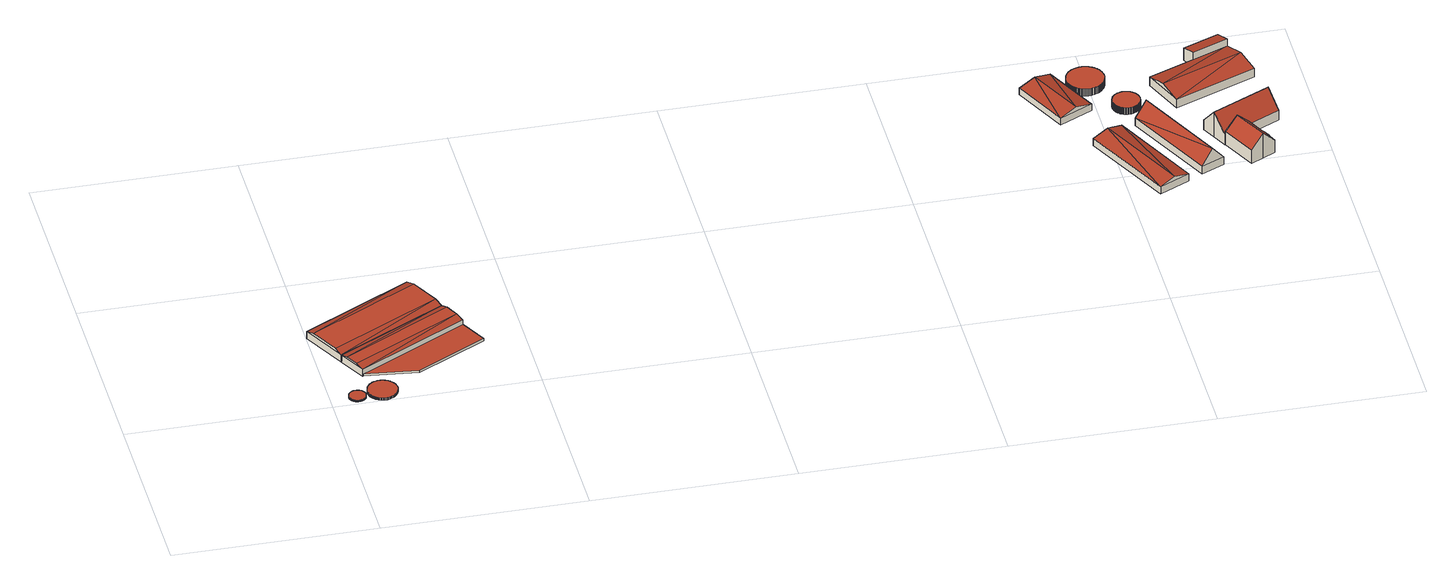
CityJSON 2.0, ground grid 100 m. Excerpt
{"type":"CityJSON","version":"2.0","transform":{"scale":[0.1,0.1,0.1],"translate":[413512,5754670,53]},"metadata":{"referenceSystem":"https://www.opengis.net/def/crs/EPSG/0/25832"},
"CityObjects":{
"building1":{"type":"Building","attributes":{"Gemeindeschluessel":"05515000","Geometrietyp2DReferenz":"3000","function":"51003_1201","roofType":"1000","measuredHeight":0.849},"geometry":[{"type":"Solid","lod":"2","boundaries":[[[[0,1,2,3]],[[4,5,1,0]],[[6,7,5,4]],[[8,9,7,6]],[[10,11,9,8]],[[12,13,11,10]],[[14,15,13,12]],[[16,17,15,14]],[[18,19,17,16]],[[20,21,19,18]],[[22,23,21,20]],[[24,25,23,22]],[[26,27,25,24]],[[28,29,27,26]],[[30,31,29,28]],[[32,33,31,30]],[[34,35,33,32]],[[36,37,35,34]],[[38,39,37,36]],[[40,41,39,38]],[[42,43,41,40]],[[44,45,43,42]],[[46,47,45,44]],[[48,49,47,46]],[[50,51,49,48]],[[52,53,51,50]],[[54,55,53,52]],[[56,57,55,54]],[[58,59,57,56]],[[60,61,59,58]],[[62,63,61,60]],[[64,65,63,62]],[[66,67,65,64]],[[68,69,67,66]],[[70,71,69,68]],[[72,73,71,70]],[[74,75,73,72]],[[76,77,75,74]],[[78,79,77,76]],[[80,81,79,78]],[[82,83,81,80]],[[84,85,83,82]],[[86,87,85,84]],[[88,89,87,86]],[[90,91,89,88]],[[92,93,91,90]],[[94,95,93,92]],[[96,97,95,94]],[[98,99,97,96]],[[100,101,99,98]],[[102,103,101,100]],[[104,105,103,102]],[[106,107,105,104]],[[108,109,107,106]],[[110,111,109,108]],[[112,113,111,110]],[[114,115,113,112]],[[116,117,115,114]],[[118,119,117,116]],[[120,121,119,118]],[[122,123,121,120]],[[124,125,123,122]],[[126,127,125,124]],[[128,129,127,126]],[[130,131,129,128]],[[132,133,131,130]],[[134,135,133,132]],[[136,137,135,134]],[[138,139,137,136]],[[140,141,139,138]],[[142,143,141,140]],[[144,145,143,142]],[[146,147,145,144]],[[148,149,147,146]],[[150,151,149,148]],[[152,153,151,150]],[[154,155,153,152]],[[156,157,155,154]],[[158,159,157,156]],[[160,161,159,158]],[[162,163,161,160]],[[3,2,163,162]],[[160,158,156,154,152,150,148,146,144,142,140,138,136,134,132,130,128,126,124,122,120,118,116,114,112,110,108,106,104,102,100,98,96,94,92,90,88,86,84,82,80,78,76,74,72,70,68,66,64,62,60,58,56,54,52,50,48,46,44,42,40,38,36,34,32,30,28,26,24,22,20,18,16,14,12,10,8,6,4,0,3,162]],[[1,5,7,9,11,13,15,17,19,21,23,25,27,29,31,33,35,37,39,41,43,45,47,49,51,53,55,57,59,61,63,65,67,69,71,73,75,77,79,81,83,85,87,89,91,93,95,97,99,101,103,105,107,109,111,113,115,117,119,121,123,125,127,129,131,133,135,137,139,141,143,145,147,149,151,153,155,157,159,161,163,2]]]],"semantics":{"surfaces":[{"type":"WallSurface"},{"type":"RoofSurface"},{"type":"GroundSurface"}],"values":[[0,0,0,0,0,0,0,0,0,0,0,0,0,0,0,0,0,0,0,0,0,0,0,0,0,0,0,0,0,0,0,0,0,0,0,0,0,0,0,0,0,0,0,0,0,0,0,0,0,0,0,0,0,0,0,0,0,0,0,0,0,0,0,0,0,0,0,0,0,0,0,0,0,0,0,0,0,0,0,0,0,0,1,2]]}}]},
"building2":{"type":"Building","attributes":{"Gemeindeschluessel":"05515000","Geometrietyp2DReferenz":"3000","function":"51003_1201","roofType":"1000","measuredHeight":1.23},"geometry":[{"type":"Solid","lod":"2","boundaries":[[[[164,165,166,167]],[[168,169,165,164]],[[170,171,169,168]],[[172,173,171,170]],[[174,175,173,172]],[[176,177,175,174]],[[178,179,177,176]],[[180,181,179,178]],[[182,183,181,180]],[[184,185,183,182]],[[186,187,185,184]],[[188,189,187,186]],[[190,191,189,188]],[[192,193,191,190]],[[194,195,193,192]],[[196,197,195,194]],[[198,199,197,196]],[[200,201,199,198]],[[202,203,201,200]],[[204,205,203,202]],[[206,207,205,204]],[[208,209,207,206]],[[210,211,209,208]],[[212,213,211,210]],[[214,215,213,212]],[[216,217,215,214]],[[218,219,217,216]],[[220,221,219,218]],[[222,223,221,220]],[[224,225,223,222]],[[226,227,225,224]],[[228,229,227,226]],[[230,231,229,228]],[[232,233,231,230]],[[234,235,233,232]],[[236,237,235,234]],[[238,239,237,236]],[[240,241,239,238]],[[242,243,241,240]],[[244,245,243,242]],[[246,247,245,244]],[[248,249,247,246]],[[250,251,249,248]],[[252,253,251,250]],[[254,255,253,252]],[[256,257,255,254]],[[258,259,257,256]],[[260,261,259,258]],[[262,263,261,260]],[[264,265,263,262]],[[266,267,265,264]],[[268,269,267,266]],[[270,271,269,268]],[[272,273,271,270]],[[274,275,273,272]],[[276,277,275,274]],[[278,279,277,276]],[[280,281,279,278]],[[282,283,281,280]],[[284,285,283,282]],[[286,287,285,284]],[[288,289,287,286]],[[290,291,289,288]],[[292,293,291,290]],[[294,295,293,292]],[[296,297,295,294]],[[298,299,297,296]],[[300,301,299,298]],[[302,303,301,300]],[[304,305,303,302]],[[306,307,305,304]],[[308,309,307,306]],[[310,311,309,308]],[[312,313,311,310]],[[314,315,313,312]],[[316,317,315,314]],[[318,319,317,316]],[[320,321,319,318]],[[322,323,321,320]],[[324,325,323,322]],[[326,327,325,324]],[[328,329,327,326]],[[330,331,329,328]],[[332,333,331,330]],[[334,335,333,332]],[[167,166,335,334]],[[332,330,328,326,324,322,320,318,316,314,312,310,308,306,304,302,300,298,296,294,292,290,288,286,284,282,280,278,276,274,272,270,268,266,264,262,260,258,256,254,252,250,248,246,244,242,240,238,236,234,232,230,228,226,224,222,220,218,216,214,212,210,208,206,204,202,200,198,196,194,192,190,188,186,184,182,180,178,176,174,172,170,168,164,167,334]],[[165,169,171,173,175,177,179,181,183,185,187,189,191,193,195,197,199,201,203,205,207,209,211,213,215,217,219,221,223,225,227,229,231,233,235,237,239,241,243,245,247,249,251,253,255,257,259,261,263,265,267,269,271,273,275,277,279,281,283,285,287,289,291,293,295,297,299,301,303,305,307,309,311,313,315,317,319,321,323,325,327,329,331,333,335,166]]]],"semantics":{"surfaces":[{"type":"WallSurface"},{"type":"RoofSurface"},{"type":"GroundSurface"}],"values":[[0,0,0,0,0,0,0,0,0,0,0,0,0,0,0,0,0,0,0,0,0,0,0,0,0,0,0,0,0,0,0,0,0,0,0,0,0,0,0,0,0,0,0,0,0,0,0,0,0,0,0,0,0,0,0,0,0,0,0,0,0,0,0,0,0,0,0,0,0,0,0,0,0,0,0,0,0,0,0,0,0,0,0,0,0,0,1,2]]}}]},
"building3":{"type":"Building","attributes":{"Gemeindeschluessel":"05515000","Geometrietyp2DReferenz":"3000","function":"51002_1215","roofType":"9999","measuredHeight":5.65},"geometry":[{"type":"Solid","lod":"2","boundaries":[[[[336,337,338,339]],[[340,341,337,336]],[[342,343,341,340]],[[339,338,343,342]],[[344,345,336]],[[336,339,344]],[[336,345,346,340]],[[342,340,346]],[[346,347,342]],[[342,347,344,339]],[[345,344,347,346]],[[337,341,343,338]]]],"semantics":{"surfaces":[{"type":"WallSurface"},{"type":"RoofSurface"},{"type":"GroundSurface"}],"values":[[0,0,0,0,1,1,0,1,1,0,1,2]]}}]},
"building4":{"type":"Building","attributes":{"Gemeindeschluessel":"05515000","Geometrietyp2DReferenz":"3000","function":"51002_1215","roofType":"9999","measuredHeight":5.12},"geometry":[{"type":"Solid","lod":"2","boundaries":[[[[340,341,343,342]],[[348,349,341,340]],[[350,351,349,348]],[[342,343,351,350]],[[352,353,340]],[[340,342,352]],[[340,353,354,348]],[[350,348,354]],[[354,355,350]],[[350,355,352,342]],[[353,352,355,354]],[[341,349,351,343]]]],"semantics":{"surfaces":[{"type":"WallSurface"},{"type":"RoofSurface"},{"type":"GroundSurface"}],"values":[[0,0,0,0,1,1,0,1,1,0,1,2]]}}]},
"building5":{"type":"Building","attributes":{"Gemeindeschluessel":"05515000","Geometrietyp2DReferenz":"3000","function":"51002_1215","roofType":"1000","measuredHeight":1.33},"geometry":[{"type":"Solid","lod":"2","boundaries":[[[[356,357,358,359]],[[360,361,357,356]],[[362,363,361,360]],[[359,358,363,362]],[[360,356,359,362]],[[357,361,363,358]]]],"semantics":{"surfaces":[{"type":"WallSurface"},{"type":"RoofSurface"},{"type":"GroundSurface"}],"values":[[0,0,0,0,1,2]]}}]},
"building6":{"type":"Building","attributes":{"Gemeindeschluessel":"05515000","Geometrietyp2DReferenz":"3000","function":"31001_2700","roofType":"3100","measuredHeight":6.14},"geometry":[{"type":"Solid","lod":"2","boundaries":[[[[364,365,366,367]],[[368,369,365,364]],[[370,371,369,368]],[[367,366,371,370]],[[364,372,368]],[[370,373,367]],[[367,373,372]],[[372,364,367]],[[373,370,368]],[[368,372,373]],[[365,369,371,366]]]],"semantics":{"surfaces":[{"type":"WallSurface"},{"type":"RoofSurface"},{"type":"GroundSurface"}],"values":[[0,0,0,0,0,0,1,1,1,1,2]]}}]},
"building7":{"type":"Building","attributes":{"Gemeindeschluessel":"05515000","Geometrietyp2DReferenz":"3000","function":"31001_2700","roofType":"3100","measuredHeight":6.34},"geometry":[{"type":"Solid","lod":"2","boundaries":[[[[374,375,376,377]],[[378,379,375,374]],[[380,381,379,378]],[[377,376,381,380]],[[374,382,378]],[[380,383,377]],[[377,383,382]],[[382,374,377]],[[383,380,378]],[[378,382,383]],[[375,379,381,376]]]],"semantics":{"surfaces":[{"type":"WallSurface"},{"type":"RoofSurface"},{"type":"GroundSurface"}],"values":[[0,0,0,0,0,0,1,1,1,1,2]]}}]},
"building8":{"type":"Building","attributes":{"Gemeindeschluessel":"05515000","Geometrietyp2DReferenz":"3000","function":"51003_1201","roofType":"1000","measuredHeight":3.84},"geometry":[{"type":"Solid","lod":"2","boundaries":[[[[384,385,386,387]],[[388,389,385,384]],[[390,391,389,388]],[[392,393,391,390]],[[394,395,393,392]],[[396,397,395,394]],[[398,399,397,396]],[[400,401,399,398]],[[402,403,401,400]],[[404,405,403,402]],[[406,407,405,404]],[[408,409,407,406]],[[410,411,409,408]],[[412,413,411,410]],[[414,415,413,412]],[[416,417,415,414]],[[418,419,417,416]],[[420,421,419,418]],[[422,423,421,420]],[[424,425,423,422]],[[426,427,425,424]],[[428,429,427,426]],[[430,431,429,428]],[[432,433,431,430]],[[434,435,433,432]],[[436,437,435,434]],[[438,439,437,436]],[[440,441,439,438]],[[442,443,441,440]],[[444,445,443,442]],[[446,447,445,444]],[[448,449,447,446]],[[450,451,449,448]],[[452,453,451,450]],[[454,455,453,452]],[[456,457,455,454]],[[458,459,457,456]],[[460,461,459,458]],[[462,463,461,460]],[[464,465,463,462]],[[466,467,465,464]],[[468,469,467,466]],[[470,471,469,468]],[[472,473,471,470]],[[474,475,473,472]],[[476,477,475,474]],[[478,479,477,476]],[[480,481,479,478]],[[482,483,481,480]],[[484,485,483,482]],[[486,487,485,484]],[[488,489,487,486]],[[490,491,489,488]],[[492,493,491,490]],[[494,495,493,492]],[[496,497,495,494]],[[498,499,497,496]],[[500,501,499,498]],[[502,503,501,500]],[[504,505,503,502]],[[506,507,505,504]],[[508,509,507,506]],[[510,511,509,508]],[[512,513,511,510]],[[514,515,513,512]],[[516,517,515,514]],[[518,519,517,516]],[[520,521,519,518]],[[522,523,521,520]],[[524,525,523,522]],[[526,527,525,524]],[[528,529,527,526]],[[530,531,529,528]],[[532,533,531,530]],[[534,535,533,532]],[[536,537,535,534]],[[538,539,537,536]],[[540,541,539,538]],[[542,543,541,540]],[[544,545,543,542]],[[546,547,545,544]],[[548,549,547,546]],[[550,551,549,548]],[[552,553,551,550]],[[554,555,553,552]],[[556,557,555,554]],[[558,559,557,556]],[[560,561,559,558]],[[562,563,561,560]],[[564,565,563,562]],[[566,567,565,564]],[[568,569,567,566]],[[570,571,569,568]],[[572,573,571,570]],[[574,575,573,572]],[[387,386,575,574]],[[572,570,568,566,564,562,560,558,556,554,552,550,548,546,544,542,540,538,536,534,532,530,528,526,524,522,520,518,516,514,512,510,508,506,504,502,500,498,496,494,492,490,488,486,484,482,480,478,476,474,472,470,468,466,464,462,460,458,456,454,452,450,448,446,444,442,440,438,436,434,432,430,428,426,424,422,420,418,416,414,412,410,408,406,404,402,400,398,396,394,392,390,388,384,387,574]],[[385,389,391,393,395,397,399,401,403,405,407,409,411,413,415,417,419,421,423,425,427,429,431,433,435,437,439,441,443,445,447,449,451,453,455,457,459,461,463,465,467,469,471,473,475,477,479,481,483,485,487,489,491,493,495,497,499,501,503,505,507,509,511,513,515,517,519,521,523,525,527,529,531,533,535,537,539,541,543,545,547,549,551,553,555,557,559,561,563,565,567,569,571,573,575,386]]]],"semantics":{"surfaces":[{"type":"WallSurface"},{"type":"RoofSurface"},{"type":"GroundSurface"}],"values":[[0,0,0,0,0,0,0,0,0,0,0,0,0,0,0,0,0,0,0,0,0,0,0,0,0,0,0,0,0,0,0,0,0,0,0,0,0,0,0,0,0,0,0,0,0,0,0,0,0,0,0,0,0,0,0,0,0,0,0,0,0,0,0,0,0,0,0,0,0,0,0,0,0,0,0,0,0,0,0,0,0,0,0,0,0,0,0,0,0,0,0,0,0,0,0,0,1,2]]}}]},
"building9":{"type":"Building","attributes":{"Gemeindeschluessel":"05515000","Geometrietyp2DReferenz":"3000","function":"51003_1201","roofType":"1000","measuredHeight":3.71},"geometry":[{"type":"Solid","lod":"2","boundaries":[[[[576,577,578,579]],[[580,581,577,576]],[[582,583,581,580]],[[584,585,583,582]],[[586,587,585,584]],[[588,589,587,586]],[[590,591,589,588]],[[592,593,591,590]],[[594,595,593,592]],[[596,597,595,594]],[[598,599,597,596]],[[600,601,599,598]],[[602,603,601,600]],[[604,605,603,602]],[[606,607,605,604]],[[608,609,607,606]],[[610,611,609,608]],[[612,613,611,610]],[[614,615,613,612]],[[616,617,615,614]],[[618,619,617,616]],[[620,621,619,618]],[[622,623,621,620]],[[624,625,623,622]],[[626,627,625,624]],[[628,629,627,626]],[[630,631,629,628]],[[632,633,631,630]],[[634,635,633,632]],[[636,637,635,634]],[[638,639,637,636]],[[640,641,639,638]],[[642,643,641,640]],[[644,645,643,642]],[[646,647,645,644]],[[648,649,647,646]],[[650,651,649,648]],[[652,653,651,650]],[[654,655,653,652]],[[656,657,655,654]],[[658,659,657,656]],[[660,661,659,658]],[[662,663,661,660]],[[664,665,663,662]],[[666,667,665,664]],[[668,669,667,666]],[[670,671,669,668]],[[672,673,671,670]],[[674,675,673,672]],[[676,677,675,674]],[[678,679,677,676]],[[680,681,679,678]],[[682,683,681,680]],[[684,685,683,682]],[[686,687,685,684]],[[688,689,687,686]],[[690,691,689,688]],[[692,693,691,690]],[[694,695,693,692]],[[696,697,695,694]],[[698,699,697,696]],[[700,701,699,698]],[[702,703,701,700]],[[704,705,703,702]],[[706,707,705,704]],[[708,709,707,706]],[[710,711,709,708]],[[712,713,711,710]],[[714,715,713,712]],[[716,717,715,714]],[[718,719,717,716]],[[720,721,719,718]],[[722,723,721,720]],[[724,725,723,722]],[[726,727,725,724]],[[728,729,727,726]],[[730,731,729,728]],[[732,733,731,730]],[[734,735,733,732]],[[736,737,735,734]],[[738,739,737,736]],[[740,741,739,738]],[[742,743,741,740]],[[744,745,743,742]],[[746,747,745,744]],[[748,749,747,746]],[[750,751,749,748]],[[752,753,751,750]],[[754,755,753,752]],[[756,757,755,754]],[[758,759,757,756]],[[760,761,759,758]],[[762,763,761,760]],[[764,765,763,762]],[[766,767,765,764]],[[768,769,767,766]],[[770,771,769,768]],[[772,773,771,770]],[[774,775,773,772]],[[776,777,775,774]],[[778,779,777,776]],[[780,781,779,778]],[[782,783,781,780]],[[784,785,783,782]],[[786,787,785,784]],[[788,789,787,786]],[[579,578,789,788]],[[786,784,782,780,778,776,774,772,770,768,766,764,762,760,758,756,754,752,750,748,746,744,742,740,738,736,734,732,730,728,726,724,722,720,718,716,714,712,710,708,706,704,702,700,698,696,694,692,690,688,686,684,682,680,678,676,674,672,670,668,666,664,662,660,658,656,654,652,650,648,646,644,642,640,638,636,634,632,630,628,626,624,622,620,618,616,614,612,610,608,606,604,602,600,598,596,594,592,590,588,586,584,582,580,576,579,788]],[[577,581,583,585,587,589,591,593,595,597,599,601,603,605,607,609,611,613,615,617,619,621,623,625,627,629,631,633,635,637,639,641,643,645,647,649,651,653,655,657,659,661,663,665,667,669,671,673,675,677,679,681,683,685,687,689,691,693,695,697,699,701,703,705,707,709,711,713,715,717,719,721,723,725,727,729,731,733,735,737,739,741,743,745,747,749,751,753,755,757,759,761,763,765,767,769,771,773,775,777,779,781,783,785,787,789,578]]]],"semantics":{"surfaces":[{"type":"WallSurface"},{"type":"RoofSurface"},{"type":"GroundSurface"}],"values":[[0,0,0,0,0,0,0,0,0,0,0,0,0,0,0,0,0,0,0,0,0,0,0,0,0,0,0,0,0,0,0,0,0,0,0,0,0,0,0,0,0,0,0,0,0,0,0,0,0,0,0,0,0,0,0,0,0,0,0,0,0,0,0,0,0,0,0,0,0,0,0,0,0,0,0,0,0,0,0,0,0,0,0,0,0,0,0,0,0,0,0,0,0,0,0,0,0,0,0,0,0,0,0,0,0,0,0,1,2]]}}]},
"building10":{"type":"Building","attributes":{"Gemeindeschluessel":"05515000","Geometrietyp2DReferenz":"3000","function":"31001_2700","roofType":"3100","measuredHeight":11.68},"geometry":[{"type":"Solid","lod":"2","boundaries":[[[[790,791,792,793]],[[794,795,791,790]],[[796,797,795,794]],[[793,792,797,796]],[[790,798,794]],[[796,799,793]],[[799,798,790]],[[790,793,799]],[[796,794,798]],[[798,799,796]],[[791,795,797,792]]]],"semantics":{"surfaces":[{"type":"WallSurface"},{"type":"RoofSurface"},{"type":"GroundSurface"}],"values":[[0,0,0,0,0,0,1,1,1,1,2]]}}]},
"building11":{"type":"Building","attributes":{"name":"Hohenkirch","Gemeindeschluessel":"05515000","Geometrietyp2DReferenz":"3000","function":"31001_1100","roofType":"3100","measuredHeight":13.78},"address":[{"country":"Germany","locality":"Münster","thoroughfareNumber":"173","thoroughfareName":"Telgter Straße"}],"geometry":[{"type":"Solid","lod":"2","boundaries":[[[[800,801,802,803]],[[804,805,801,800]],[[806,807,805,804]],[[808,809,807,806]],[[810,811,809,808]],[[812,813,811,810]],[[814,815,813,812]],[[816,817,815,814]],[[818,819,817,816]],[[803,802,819,818]],[[812,810,808,806,804,800,803,814]],[[818,816,814,803]],[[801,805,807,809,811,813,815,817,819,802]]]],"semantics":{"surfaces":[{"type":"WallSurface"},{"type":"RoofSurface"},{"type":"GroundSurface"}],"values":[[0,0,0,0,0,0,0,0,0,0,1,1,2]]}}]},
"building12":{"type":"Building","attributes":{"Gemeindeschluessel":"05515000","Geometrietyp2DReferenz":"3000","function":"31001_2700","roofType":"3100","measuredHeight":14.33},"geometry":[{"type":"Solid","lod":"2","boundaries":[[[[820,821,822,823]],[[824,825,821,820]],[[826,827,825,824]],[[828,829,827,826]],[[830,831,829,828]],[[832,833,831,830]],[[834,835,833,832]],[[823,822,835,834]],[[828,826,824,830]],[[820,823,834,832,830,824]],[[821,825,827,829,831,833,835,822]]]],"semantics":{"surfaces":[{"type":"WallSurface"},{"type":"RoofSurface"},{"type":"GroundSurface"}],"values":[[0,0,0,0,0,0,0,0,1,1,2]]}}]},
"building13":{"type":"Building","attributes":{"Gemeindeschluessel":"05515000","Geometrietyp2DReferenz":"3000","function":"31001_2000"},"children":["building13-1","building13-2"]},
"building13-1":{"type":"BuildingPart","attributes":{"roofType":"2100","measuredHeight":8.96},"parents":["building13"],"geometry":[{"type":"Solid","lod":"2","boundaries":[[[[836,837,838,839]],[[840,841,842,843]],[[837,840,843,844,838]],[[836,841,840,837]],[[839,845,842,841,836]],[[845,839,838,844]],[[843,842,845,844]]]],"semantics":{"surfaces":[{"type":"RoofSurface"},{"type":"GroundSurface"},{"type":"WallSurface"},{"type":"ClosureSurface"}],"values":[[0,1,2,2,2,2,3]]}}]},
"building13-2":{"type":"BuildingPart","attributes":{"roofType":"3100","measuredHeight":7.73},"parents":["building13"],"geometry":[{"type":"Solid","lod":"2","boundaries":[[[[846,847,842,845]],[[848,849,847,846]],[[850,851,849,848]],[[844,843,851,850]],[[852,853,845]],[[845,844,850,852]],[[848,846,853]],[[853,852,848]],[[852,850,848]],[[853,846,845]],[[842,847,849,851,843]],[[843,844,845,842]]]],"semantics":{"surfaces":[{"type":"WallSurface"},{"type":"RoofSurface"},{"type":"GroundSurface"},{"type":"ClosureSurface"}],"values":[[0,0,0,0,1,1,1,1,0,0,2,3]]}}]}
},
"vertices":[
[89,59,12],[89,59,4],[89,57,4],[89,57,12],[89,61,12],[89,61,4],[89,64,12],[89,64,4],[89,65,12],[89,65,4],[90,69,12],[90,69,4],[91,73,12],[91,73,4],[92,73,12],[92,73,4],[93,77,12],[93,77,4],[96,81,12],[96,81,4],[98,85,12],[98,85,4],[99,86,12],[99,86,4],[102,89,12],[102,89,4],[105,92,12],[105,92,4],[106,93,12],[106,93,4],[110,95,12],[110,95,4],[115,97,12],[115,97,4],[116,98,12],[116,98,4],[120,99,12],[120,99,4],[125,100,12],[125,100,4],[129,100,12],[129,100,4],[130,100,12],[130,100,4],[135,100,12],[135,100,4],[139,99,12],[139,99,4],[143,98,12],[143,98,4],[147,97,12],[147,97,4],[151,95,12],[151,95,4],[154,93,12],[154,93,4],[157,91,12],[157,91,4],[160,89,12],[160,89,4],[162,86,12],[162,86,4],[164,84,12],[164,84,4],[165,82,12],[165,82,4],[167,79,12],[167,79,4],[168,77,12],[168,77,4],[169,75,12],[169,75,4],[170,72,12],[170,72,4],[171,69,12],[171,69,4],[172,65,12],[172,65,4],[172,62,12],[172,62,4],[172,58,12],[172,58,4],[172,54,12],[172,54,4],[171,50,12],[171,50,4],[170,45,12],[170,45,4],[169,41,12],[169,41,4],[166,37,12],[166,37,4],[166,36,12],[166,36,4],[164,33,12],[164,33,4],[160,29,12],[160,29,4],[157,27,12],[157,27,4],[156,25,12],[156,25,4],[152,23,12],[152,23,4],[148,21,12],[148,21,4],[147,20,12],[147,20,4],[143,19,12],[143,19,4],[142,19,12],[142,19,4],[138,18,12],[138,18,4],[137,17,12],[137,17,4],[133,17,12],[133,17,4],[132,17,12],[132,17,4],[128,17,12],[128,17,4],[124,17,12],[124,17,4],[123,18,12],[123,18,4],[119,18,12],[119,18,4],[115,20,12],[115,20,4],[114,20,12],[114,20,4],[112,21,12],[112,21,4],[110,22,12],[110,22,4],[108,23,12],[108,23,4],[105,26,12],[105,26,4],[102,28,12],[102,28,4],[100,30,12],[100,30,4],[98,32,12],[98,32,4],[96,35,12],[96,35,4],[95,37,12],[95,37,4],[94,38,12],[94,38,4],[93,41,12],[93,41,4],[92,43,12],[92,43,4],[91,46,12],[91,46,4],[90,50,12],[90,50,4],[89,53,12],[89,53,4],[89,55,12],[89,55,4],
[325,59,17],[325,59,5],[326,64,5],[326,64,17],[323,53,17],[323,53,5],[321,47,17],[321,47,5],[319,42,17],[319,42,5],[316,36,17],[316,36,5],[312,31,17],[312,31,5],[308,26,17],[308,26,5],[303,21,17],[303,21,5],[298,17,17],[298,17,5],[292,13,17],[292,13,5],[286,9,17],[286,9,5],[280,7,17],[280,7,5],[274,5,17],[274,5,5],[267,3,17],[267,3,5],[261,2,17],[261,2,5],[254,2,17],[254,2,5],[248,2,17],[248,2,5],[242,3,17],[242,3,5],[236,4,17],[236,4,5],[231,6,17],[231,6,5],[225,8,17],[225,8,5],[221,10,17],[221,10,5],[216,13,17],[216,13,5],[212,15,17],[212,15,5],[208,18,17],[208,18,5],[205,21,17],[205,21,5],[202,24,17],[202,24,5],[199,27,17],[199,27,5],[196,30,17],[196,30,5],[194,33,17],[194,33,5],[192,36,17],[192,36,5],[191,38,17],[191,38,5],[190,40,17],[190,40,5],[188,43,17],[188,43,5],[187,47,17],[187,47,5],[185,51,17],[185,51,5],[184,55,17],[184,55,5],[183,59,17],[183,59,5],[182,63,17],[182,63,5],[182,68,17],[182,68,5],[181,73,17],[181,73,5],[181,78,17],[181,78,5],[182,83,17],[182,83,5],[183,89,17],[183,89,5],[184,94,17],[184,94,5],[186,100,17],[186,100,5],[188,106,17],[188,106,5],[191,111,17],[191,111,5],[195,117,17],[195,117,5],[199,122,17],[199,122,5],[203,127,17],[203,127,5],[208,131,17],[208,131,5],[214,135,17],[214,135,5],[220,139,17],[220,139,5],[226,142,17],[226,142,5],[232,144,17],[232,144,5],[239,146,17],[239,146,5],[245,147,17],[245,147,5],[252,147,17],[252,147,5],[258,147,17],[258,147,5],[264,147,17],[264,147,5],[270,146,17],[270,146,5],[276,144,17],[276,144,5],[281,142,17],[281,142,5],[286,140,17],[286,140,5],[290,138,17],[290,138,5],[295,135,17],[295,135,5],[299,132,17],[299,132,5],[302,129,17],[302,129,5],[305,126,17],[305,126,5],[308,123,17],[308,123,5],[311,120,17],[311,120,5],[313,117,17],[313,117,5],[315,114,17],[315,114,5],[317,111,17],[317,111,5],[319,108,17],[319,108,5],[320,105,17],[320,105,5],[322,101,17],[322,101,5],[323,97,17],[323,97,5],[324,93,17],[324,93,5],[325,89,17],[325,89,5],[326,85,17],[326,85,5],[327,80,17],[327,80,5],[327,75,17],[327,75,5],[327,70,17],[327,70,5],
[545,857,43],[545,857,4],[3,570,4],[3,570,43],[662,636,43],[662,636,4],[119,349,43],[119,349,4],[27,525,60],[569,812,60],[643,671,59],[101,384,59],
[733,502,43],[733,502,4],[191,213,43],[191,213,4],[138,313,55],[681,601,55],[713,539,55],[171,251,55],
[733,502,18],[733,502,5],[191,213,5],[191,213,18],[804,367,18],[804,367,5],[456,183,18],[456,183,5],
[3675,1754,42],[3675,1754,5],[3810,1474,5],[3810,1474,42],[3841,1834,42],[3841,1834,5],[3976,1554,42],[3976,1554,5],[3758,1794,66],[3893,1514,66],
[3922,1280,45],[3922,1280,4],[4141,829,4],[4141,829,45],[4075,1354,45],[4075,1354,4],[4293,902,45],[4293,902,4],[3999,1317,67],[4217,865,67],
[4082,1747,45],[4082,1747,6],[4083,1753,6],[4083,1753,45],[4081,1741,45],[4081,1741,6],[4079,1735,45],[4079,1735,6],[4076,1728,45],[4076,1728,6],[4073,1722,45],[4073,1722,6],[4070,1716,45],[4070,1716,6],[4066,1710,45],[4066,1710,6],[4061,1704,45],[4061,1704,6],[4056,1699,45],[4056,1699,6],[4050,1694,45],[4050,1694,6],[4044,1689,45],[4044,1689,6],[4038,1685,45],[4038,1685,6],[4031,1681,45],[4031,1681,6],[4024,1679,45],[4024,1679,6],[4017,1676,45],[4017,1676,6],[4009,1675,45],[4009,1675,6],[4002,1674,45],[4002,1674,6],[3995,1673,45],[3995,1673,6],[3988,1673,45],[3988,1673,6],[3981,1674,45],[3981,1674,6],[3974,1675,45],[3974,1675,6],[3968,1677,45],[3968,1677,6],[3962,1678,45],[3962,1678,6],[3956,1681,45],[3956,1681,6],[3950,1683,45],[3950,1683,6],[3945,1686,45],[3945,1686,6],[3941,1689,45],[3941,1689,6],[3936,1692,45],[3936,1692,6],[3932,1696,45],[3932,1696,6],[3929,1699,45],[3929,1699,6],[3925,1702,45],[3925,1702,6],[3922,1706,45],[3922,1706,6],[3920,1709,45],[3920,1709,6],[3917,1713,45],[3917,1713,6],[3915,1716,45],[3915,1716,6],[3913,1719,45],[3913,1719,6],[3912,1722,45],[3912,1722,6],[3910,1725,45],[3910,1725,6],[3908,1729,45],[3908,1729,6],[3907,1733,45],[3907,1733,6],[3905,1737,45],[3905,1737,6],[3904,1742,45],[3904,1742,6],[3903,1747,45],[3903,1747,6],[3902,1752,45],[3902,1752,6],[3901,1757,45],[3901,1757,6],[3901,1763,45],[3901,1763,6],[3901,1769,45],[3901,1769,6],[3902,1775,45],[3902,1775,6],[3902,1781,45],[3902,1781,6],[3904,1787,45],[3904,1787,6],[3906,1793,45],[3906,1793,6],[3908,1800,45],[3908,1800,6],[3911,1806,45],[3911,1806,6],[3914,1812,45],[3914,1812,6],[3918,1818,45],[3918,1818,6],[3923,1824,45],[3923,1824,6],[3928,1830,45],[3928,1830,6],[3934,1835,45],[3934,1835,6],[3940,1839,45],[3940,1839,6],[3946,1843,45],[3946,1843,6],[3953,1847,45],[3953,1847,6],[3960,1850,45],[3960,1850,6],[3967,1852,45],[3967,1852,6],[3974,1854,45],[3974,1854,6],[3982,1855,45],[3982,1855,6],[3989,1856,45],[3989,1856,6],[3996,1856,45],[3996,1856,6],[4003,1855,45],[4003,1855,6],[4010,1854,45],[4010,1854,6],[4016,1853,45],[4016,1853,6],[4022,1851,45],[4022,1851,6],[4028,1849,45],[4028,1849,6],[4034,1846,45],[4034,1846,6],[4039,1843,45],[4039,1843,6],[4044,1840,45],[4044,1840,6],[4048,1837,45],[4048,1837,6],[4052,1834,45],[4052,1834,6],[4056,1831,45],[4056,1831,6],[4059,1827,45],[4059,1827,6],[4062,1824,45],[4062,1824,6],[4065,1820,45],[4065,1820,6],[4067,1817,45],[4067,1817,6],[4070,1814,45],[4070,1814,6],[4072,1810,45],[4072,1810,6],[4074,1807,45],[4074,1807,6],[4075,1803,45],[4075,1803,6],[4077,1799,45],[4077,1799,6],[4079,1795,45],[4079,1795,6],[4080,1791,45],[4080,1791,6],[4081,1786,45],[4081,1786,6],[4082,1781,45],[4082,1781,6],[4083,1776,45],[4083,1776,6],[4084,1771,45],[4084,1771,6],[4084,1765,45],[4084,1765,6],[4084,1759,45],[4084,1759,6],
[4073,1541,46],[4073,1541,9],[4074,1536,9],[4074,1536,46],[4073,1545,46],[4073,1545,9],[4073,1550,46],[4073,1550,9],[4073,1554,46],[4073,1554,9],[4073,1556,46],[4073,1556,9],[4073,1559,46],[4073,1559,9],[4074,1561,46],[4074,1561,9],[4075,1565,46],[4075,1565,9],[4075,1567,46],[4075,1567,9],[4076,1570,46],[4076,1570,9],[4077,1572,46],[4077,1572,9],[4079,1576,46],[4079,1576,9],[4079,1577,46],[4079,1577,9],[4081,1582,46],[4081,1582,9],[4082,1582,46],[4082,1582,9],[4084,1587,46],[4084,1587,9],[4085,1587,46],[4085,1587,9],[4088,1592,46],[4088,1592,9],[4089,1593,46],[4089,1593,9],[4093,1597,46],[4093,1597,9],[4097,1601,46],[4097,1601,9],[4098,1602,46],[4098,1602,9],[4102,1605,46],[4102,1605,9],[4103,1605,46],[4103,1605,9],[4108,1608,46],[4108,1608,9],[4110,1609,46],[4110,1609,9],[4115,1611,46],[4115,1611,9],[4121,1613,46],[4121,1613,9],[4125,1614,46],[4125,1614,9],[4127,1615,46],[4127,1615,9],[4131,1615,46],[4131,1615,9],[4134,1616,46],[4134,1616,9],[4139,1616,46],[4139,1616,9],[4145,1616,46],[4145,1616,9],[4151,1615,46],[4151,1615,9],[4157,1614,46],[4157,1614,9],[4162,1612,46],[4162,1612,9],[4167,1610,46],[4167,1610,9],[4172,1608,46],[4172,1608,9],[4176,1605,46],[4176,1605,9],[4180,1603,46],[4180,1603,9],[4183,1600,46],[4183,1600,9],[4186,1597,46],[4186,1597,9],[4189,1594,46],[4189,1594,9],[4192,1591,46],[4192,1591,9],[4194,1588,46],[4194,1588,9],[4196,1585,46],[4196,1585,9],[4198,1582,46],[4198,1582,9],[4199,1579,46],[4199,1579,9],[4201,1576,46],[4201,1576,9],[4202,1573,46],[4202,1573,9],[4203,1569,46],[4203,1569,9],[4205,1565,46],[4205,1565,9],[4205,1561,46],[4205,1561,9],[4206,1557,46],[4206,1557,9],[4207,1552,46],[4207,1552,9],[4207,1547,46],[4207,1547,9],[4206,1542,46],[4206,1542,9],[4205,1537,46],[4205,1537,9],[4204,1531,46],[4204,1531,9],[4203,1526,46],[4203,1526,9],[4200,1521,46],[4200,1521,9],[4198,1515,46],[4198,1515,9],[4194,1510,46],[4194,1510,9],[4193,1508,46],[4193,1508,9],[4191,1505,46],[4191,1505,9],[4189,1504,46],[4189,1504,9],[4186,1500,46],[4186,1500,9],[4181,1496,46],[4181,1496,9],[4177,1493,46],[4177,1493,9],[4175,1492,46],[4175,1492,9],[4170,1489,46],[4170,1489,9],[4169,1489,46],[4169,1489,9],[4165,1487,46],[4165,1487,9],[4163,1486,46],[4163,1486,9],[4158,1484,46],[4158,1484,9],[4152,1483,46],[4152,1483,9],[4151,1483,46],[4151,1483,9],[4146,1482,46],[4146,1482,9],[4145,1482,46],[4145,1482,9],[4139,1482,46],[4139,1482,9],[4134,1482,46],[4134,1482,9],[4133,1482,46],[4133,1482,9],[4128,1483,46],[4128,1483,9],[4127,1483,46],[4127,1483,9],[4123,1484,46],[4123,1484,9],[4122,1484,46],[4122,1484,9],[4117,1486,46],[4117,1486,9],[4115,1486,46],[4115,1486,9],[4112,1488,46],[4112,1488,9],[4110,1489,46],[4110,1489,9],[4107,1490,46],[4107,1490,9],[4103,1493,46],[4103,1493,9],[4099,1495,46],[4099,1495,9],[4096,1498,46],[4096,1498,9],[4093,1501,46],[4093,1501,9],[4090,1504,46],[4090,1504,9],[4087,1507,46],[4087,1507,9],[4085,1510,46],[4085,1510,9],[4083,1513,46],[4083,1513,9],[4082,1515,46],[4082,1515,9],[4080,1518,46],[4080,1518,9],[4079,1521,46],[4079,1521,9],[4077,1525,46],[4077,1525,9],[4076,1528,46],[4076,1528,9],[4075,1532,46],[4075,1532,9],
[4146,1388,51],[4146,1388,8],[4364,937,8],[4364,937,51],[4262,1445,51],[4262,1445,8],[4480,992,51],[4480,992,8],[4204,1416,125],[4422,965,125],
[4649,1209,80],[4649,1209,8],[4586,1178,8],[4586,1178,146],[4690,1122,80],[4690,1122,8],[4701,1127,69],[4701,1127,8],[4719,1091,69],[4719,1091,8],[4708,1086,80],[4708,1086,8],[4733,1033,80],[4733,1033,8],[4671,1002,146],[4671,1002,8],[4608,972,80],[4608,972,8],[4523,1148,80],[4523,1148,8],
[4521,1147,60],[4521,1147,6],[4523,1148,6],[4523,1148,60],[4486,1219,150],[4486,1219,6],[4452,1291,60],[4452,1291,6],[4739,1430,60],[4739,1430,6],[4774,1358,150],[4774,1358,6],[4809,1286,60],[4809,1286,6],[4649,1209,60],[4649,1209,6],
[4662,1926,76],[4483,1854,76],[4512,1782,96],[4691,1854,96],[4483,1854,7],[4662,1926,7],[4691,1854,7],[4512,1782,7],[4512,1782,57],[4691,1854,57],
[4774,1648,57],[4774,1648,7],[4367,1483,57],[4367,1483,7],[4283,1689,57],[4283,1689,7],[4325,1586,84],[4733,1751,84]
]}
